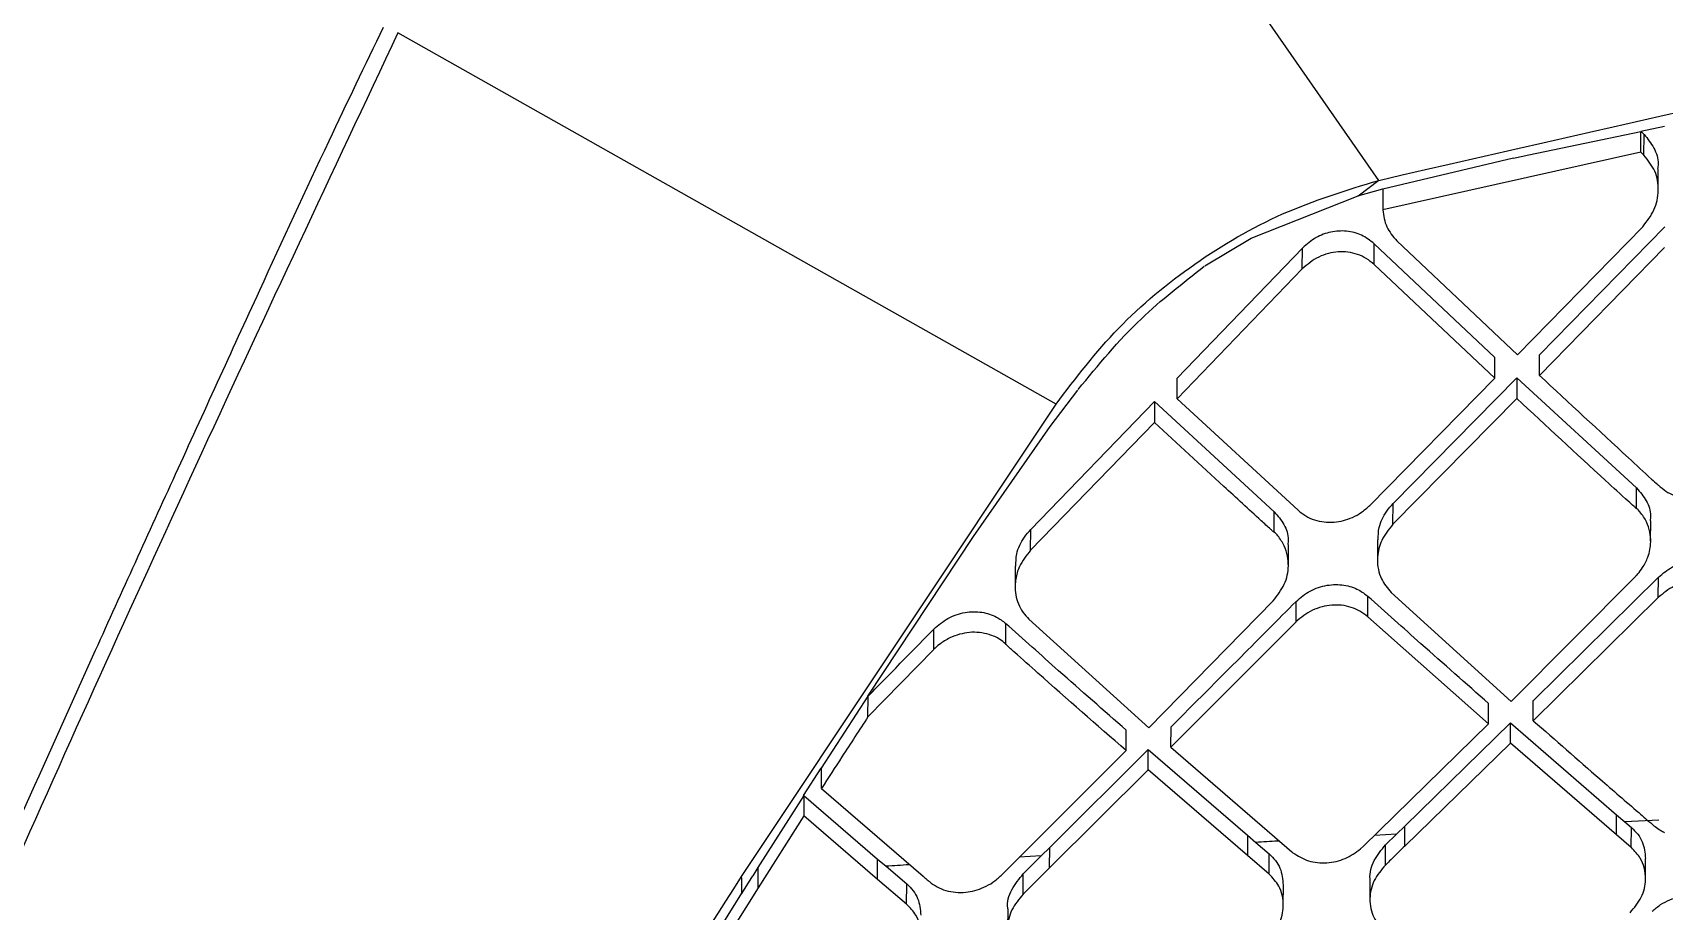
# Model space of a CAD drawing. Extents: x 943 to 1030, y 781 to 934.
# Drawn here: x 1005.079 to 1006.687, y 879.762 to 880.628 of the extents above; entities that cross this region are included whole.
import ezdxf

# ---------------------------------------------------------------- set-up
doc = ezdxf.new("R2010")
doc.units = 0
doc.header["$MEASUREMENT"] = 0
doc.layers.add('1', color=4, linetype='Continuous')

# ---------------------------------------------------------------- blocks, each defined once
blk = doc.blocks.new('AIRA')
at = {"layer": '1', "color": 3, "linetype": 'Continuous', "lineweight": 25}
for p, q in [((63.2283, 77.3166), (62.8062, 77.9231)), ((62.9103, 77.0962), (62.2614, 77.4621)), ((63.3761, 77.3419), (63.4867, 77.3649)), ((63.4866, 77.3652), (63.5099, 77.3699)), ((63.4867, 77.3443), (63.4867, 77.3649)), ((63.4897, 77.3413), (63.4898, 77.3619)), ((63.4867, 77.3443), (63.2322, 77.2874)), ((63.3611, 77.3386), (63.3761, 77.3419)), ((63.4897, 77.3413), (63.4867, 77.3443)), ((63.2323, 77.3081), (63.3611, 77.3387)), ((63.5037, 77.3075), (63.5038, 77.328)), ((63.2079, 77.3012), (63.2283, 77.3167)), ((63.1026, 77.2596), (63.2079, 77.3012)), ((63.2078, 77.3013), (63.2322, 77.3083)), ((63.2323, 77.308), (63.2322, 77.2874)), ((63.3652, 77.1446), (63.4885, 77.2709)), ((63.3869, 77.1447), (63.5102, 77.2708)), ((63.1531, 77.2499), (63.0298, 77.1217)), ((63.0568, 77.2323), (63.1026, 77.2596)), ((63.153, 77.2293), (63.1531, 77.2498)), ((63.3429, 77.1421), (63.2238, 77.2542)), ((63.2238, 77.2337), (63.2238, 77.2542)), ((63.2461, 77.2569), (63.3652, 77.1446)), ((63.5101, 77.2504), (63.3868, 77.1244)), ((63.153, 77.2293), (63.0297, 77.1013)), ((63.3428, 77.1217), (63.2237, 77.2337)), ((63.3428, 77.1217), (63.3429, 77.1421)), ((63.3868, 77.1244), (63.3869, 77.1448)), ((63.0297, 77.1013), (63.0298, 77.1218)), ((63.2195, 76.9963), (63.3428, 77.1217)), ((63.2424, 76.9981), (63.3645, 77.1219)), ((63.3645, 77.1219), (63.3644, 77.1016)), ((63.3645, 77.1219), (63.4824, 77.0135)), ((62.9045, 77.0742), (62.9316, 77.11)), ((63.0297, 77.1013), (63.1488, 76.9915)), ((63.3644, 77.1016), (63.2423, 76.9779)), ((62.6004, 76.6306), (62.9103, 77.0962)), ((62.8853, 76.9726), (63.0074, 77.0986)), ((63.0074, 77.0985), (63.0073, 77.0781)), ((63.0074, 77.0986), (63.1253, 76.99)), ((62.8289, 76.9658), (62.9045, 77.0742)), ((63.0073, 77.0781), (62.8852, 76.9522)), ((63.4823, 76.9933), (63.4824, 77.0135)), ((63.1252, 76.9698), (63.1253, 76.9901)), ((63.2423, 76.9779), (63.2424, 76.9981)), ((62.8852, 76.9522), (62.8853, 76.9726)), ((63.4963, 76.9611), (63.4964, 76.9812)), ((62.7247, 76.8084), (62.8288, 76.9656)), ((63.1393, 76.9375), (63.1394, 76.9576)), ((63.2271, 76.9625), (63.227, 76.9424)), ((62.87, 76.9366), (62.8699, 76.9163)), ((63.3589, 76.8032), (63.4814, 76.9264)), ((63.3807, 76.8041), (63.5039, 76.9257)), ((63.5038, 76.9056), (63.5039, 76.9256)), ((63.2407, 76.9105), (63.3589, 76.8032)), ((63.0018, 76.7771), (63.1243, 76.9023)), ((63.1468, 76.8816), (63.1468, 76.9017)), ((63.2175, 76.8866), (63.2176, 76.9067)), ((63.5038, 76.9056), (63.3806, 76.7842)), ((62.8605, 76.8801), (62.8604, 76.8599)), ((62.8836, 76.8843), (63.0018, 76.7771)), ((63.1468, 76.8816), (63.0235, 76.7581)), ((63.3365, 76.7812), (63.2175, 76.8866)), ((62.7897, 76.8542), (62.7898, 76.8745)), ((62.7897, 76.8542), (62.7249, 76.7881)), ((62.6791, 76.7374), (62.725, 76.8083)), ((62.7249, 76.7881), (62.725, 76.8083)), ((63.3365, 76.7812), (63.3366, 76.8011)), ((63.3806, 76.7842), (63.3806, 76.8042)), ((63.2133, 76.6605), (63.3366, 76.7812)), ((63.254, 76.6803), (63.3583, 76.7822)), ((63.3582, 76.7622), (63.3583, 76.7822)), ((63.3583, 76.7822), (63.4628, 76.6915)), ((62.9794, 76.7547), (62.9795, 76.7747)), ((63.0235, 76.7581), (63.0236, 76.7781)), ((62.8608, 76.6364), (62.9795, 76.7547)), ((62.904, 76.6591), (63.0012, 76.7558)), ((63.0011, 76.7358), (63.0012, 76.7558)), ((63.0012, 76.7558), (63.0989, 76.6713)), ((63.0235, 76.7581), (63.1425, 76.6551)), ((63.3582, 76.7622), (63.2539, 76.6604)), ((63.4627, 76.6717), (63.3582, 76.7622)), ((62.6615, 76.7106), (62.6787, 76.7374)), ((62.6791, 76.7173), (62.6792, 76.7374)), ((63.0011, 76.7358), (62.9039, 76.6392)), ((63.0988, 76.6514), (63.0011, 76.7358)), ((62.6791, 76.7173), (62.7793, 76.6309)), ((62.6416, 76.6787), (62.6619, 76.7104)), ((62.6616, 76.7106), (62.7344, 76.6478)), ((62.6618, 76.7104), (62.6617, 76.6903)), ((62.6617, 76.6903), (62.6167, 76.6195)), ((62.7343, 76.6278), (62.6617, 76.6903)), ((63.4627, 76.6717), (63.4628, 76.6915)), ((63.4628, 76.6915), (63.4708, 76.6846)), ((63.5043, 76.6863), (63.4708, 76.6846)), ((63.4708, 76.6846), (63.4773, 76.679)), ((62.6168, 76.6396), (62.6416, 76.6787)), ((63.0989, 76.6713), (63.0988, 76.6514)), ((63.0989, 76.6713), (63.1071, 76.6643)), ((63.2459, 76.6724), (63.2242, 76.6712)), ((63.235, 76.6618), (63.2459, 76.6724)), ((63.2459, 76.6724), (63.254, 76.6803)), ((63.2539, 76.6604), (63.254, 76.6803)), ((63.4772, 76.6592), (63.4627, 76.6717)), ((63.4772, 76.6592), (63.4773, 76.679)), ((62.8957, 76.651), (62.874, 76.6496)), ((62.8779, 76.6333), (62.8957, 76.6509)), ((62.8957, 76.6509), (62.904, 76.6591)), ((62.9039, 76.6392), (62.904, 76.6592)), ((63.1202, 76.6331), (63.0989, 76.6514)), ((63.1071, 76.6642), (63.1202, 76.653)), ((63.1202, 76.6331), (63.1202, 76.653)), ((63.1438, 76.654), (63.1425, 76.6551)), ((63.2105, 76.6579), (63.2133, 76.6604)), ((63.2349, 76.6419), (63.235, 76.6618)), ((62.6116, 76.6313), (62.6168, 76.6396)), ((62.6167, 76.6195), (62.6168, 76.6396)), ((62.7343, 76.6278), (62.7344, 76.6478)), ((62.7344, 76.6479), (62.7428, 76.6407)), ((62.7428, 76.6407), (62.7631, 76.6233)), ((62.8562, 76.6318), (62.8608, 76.6364)), ((62.9039, 76.6392), (62.8778, 76.6133)), ((63.4913, 76.6286), (63.4914, 76.6484)), ((62.6167, 76.6195), (62.5405, 76.498)), ((62.6007, 76.614), (62.6115, 76.6312)), ((62.763, 76.6033), (62.7343, 76.6278)), ((62.763, 76.6033), (62.7631, 76.6233)), ((62.8778, 76.6133), (62.8779, 76.6333)), ((63.1342, 76.6025), (63.1343, 76.6223)), ((63.2197, 76.6277), (63.2196, 76.6079)), ((62.5533, 76.5385), (62.6006, 76.6141)), ((62.8626, 76.5989), (62.8625, 76.579))]:
    blk.add_line(p, q, dxfattribs=at)
for points, knots in [([(63.2283, 77.3166), (63.4746, 77.3733), (63.9672, 77.4865), (64.7177, 77.5975), (65.4732, 77.6638), (66.2315, 77.6787), (66.9891, 77.6412), (67.7423, 77.5527), (68.4891, 77.4199), (68.9782, 77.2927), (69.2227, 77.2292)], [0, 0, 0, 0, 0.125001, 0.250001, 0.375003, 0.499997, 0.624991, 0.749994, 0.874996, 1, 1, 1, 1]), ([(60.7336, 74.1596), (60.7365, 74.1643), (60.7528, 74.1906), (60.7848, 74.2419), (60.8227, 74.3112), (60.8603, 74.3833), (60.8986, 74.4549), (60.9437, 74.5413), (60.9949, 74.6464), (61.0515, 74.7726), (61.1202, 74.9204), (61.1911, 75.0782), (61.2679, 75.2534), (61.3508, 75.4448), (61.4393, 75.6519), (61.5308, 75.8669), (61.6251, 76.0859), (61.7237, 76.3124), (61.8145, 76.5199), (61.895, 76.7012), (61.9665, 76.8604), (62.0434, 77.0293), (62.12, 77.1968), (62.1879, 77.344), (62.2294, 77.4303), (62.2474, 77.4677)], [0, 0, 0, 0, 0.009738, 0.054602, 0.100033, 0.132056, 0.170263, 0.205637, 0.248795, 0.300159, 0.346151, 0.397485, 0.446642, 0.498592, 0.555879, 0.611205, 0.664279, 0.721091, 0.779345, 0.816197, 0.852883, 0.894557, 0.93795, 0.973138, 1, 1, 1, 1]), ([(62.2616, 77.462), (62.1966, 77.3238), (62.0665, 77.0471), (61.88, 76.635), (61.7012, 76.2271), (61.529, 75.8288), (61.3872, 75.4934), (61.2694, 75.2222), (61.1764, 75.0091), (61.0845, 74.8138), (60.9965, 74.6225), (60.8998, 74.4448), (60.8123, 74.2851), (60.7601, 74.2015), (60.7339, 74.1596)], [0, 0, 0, 0, 0.099304, 0.198802, 0.298385, 0.398317, 0.498406, 0.560917, 0.623789, 0.687365, 0.750255, 0.83339, 0.916532, 1, 1, 1, 1]), ([(63.4867, 77.3649), (63.4873, 77.3643), (63.4883, 77.3633), (63.4894, 77.3623), (63.4898, 77.3619)], [0, 0, 0, 0, 0.559989, 1, 1, 1, 1]), ([(63.4898, 77.3619), (63.4933, 77.3576), (63.5003, 77.349), (63.5043, 77.3366), (63.5034, 77.3296), (63.5032, 77.328)], [0, 0, 0, 0, 0.438627, 0.876104, 1, 1, 1, 1]), ([(63.4885, 77.2709), (63.4927, 77.2763), (63.5011, 77.2871), (63.5049, 77.3066), (63.502, 77.3261), (63.4938, 77.3363), (63.4897, 77.3413)], [0, 0, 0, 0, 0.250512, 0.502913, 0.753921, 1, 1, 1, 1]), ([(62.9103, 77.0962), (62.9298, 77.1218), (62.9688, 77.173), (63.0454, 77.2361), (63.132, 77.287), (63.1962, 77.3068), (63.2283, 77.3166)], [0, 0, 0, 0, 0.2500205, 0.5000305, 0.7500265, 1, 1, 1, 1]), ([(63.2322, 77.2874), (63.2331, 77.2817), (63.2348, 77.2703), (63.2424, 77.2614), (63.2461, 77.2569)], [0, 0, 0, 0, 0.5047988, 1, 1, 1, 1]), ([(63.2238, 77.2542), (63.2199, 77.2573), (63.212, 77.2635), (63.1967, 77.2673), (63.181, 77.2663), (63.1655, 77.2607), (63.1574, 77.2536), (63.1531, 77.2499)], [0, 0, 0, 0, 0.197973, 0.396271, 0.588507, 0.782417, 1, 1, 1, 1]), ([(63.2238, 77.2337), (63.2213, 77.2358), (63.2164, 77.2398), (63.2075, 77.2439), (63.1981, 77.2461), (63.1883, 77.2464), (63.1785, 77.2448), (63.1657, 77.2402), (63.1581, 77.2337), (63.153, 77.2293)], [0, 0, 0, 0, 0.128389, 0.253458, 0.376092, 0.497224, 0.619389, 0.746433, 1, 1, 1, 1]), ([(62.932, 77.1105), (62.9519, 77.1346), (62.9885, 77.1792), (63.035, 77.2153), (63.0564, 77.2319)], [0, 0, 0, 0, 0.540341, 1, 1, 1, 1]), ([(63.3868, 77.1244), (63.416, 77.0973), (63.4528, 77.0632), (63.4916, 77.0272), (63.502, 77.018), (63.5049, 77.0154), (63.5057, 77.0147), (63.5058, 77.0146)], [0, 0, 0, 0, 0.7369442, 0.927679, 0.9786232, 0.9974151, 1, 1, 1, 1]), ([(63.4823, 76.9933), (63.4822, 76.9933), (63.482, 76.9935), (63.4812, 76.9941), (63.4786, 76.9964), (63.4687, 77.0054), (63.4301, 77.0407), (63.3936, 77.0746), (63.3644, 77.1016)], [0, 0, 0, 0, 0.001879, 0.005631, 0.018805, 0.067901, 0.257155, 1, 1, 1, 1]), ([(63.1252, 76.9698), (63.1252, 76.9698), (63.1252, 76.9698), (63.1251, 76.9699), (63.1248, 76.9701), (63.1237, 76.9711), (63.1195, 76.9748), (63.1033, 76.9896), (63.0651, 77.0247), (63.0301, 77.0571), (63.0073, 77.0781)], [0, 0, 0, 0, 0.000271, 0.000736, 0.002261, 0.007704, 0.028188, 0.107569, 0.420012, 1, 1, 1, 1]), ([(63.4824, 77.0135), (63.4859, 77.0094), (63.4928, 77.0014), (63.4968, 76.9896), (63.496, 76.9828), (63.4958, 76.9812)], [0, 0, 0, 0, 0.434651, 0.868383, 1, 1, 1, 1]), ([(63.5058, 77.0146), (63.5083, 77.0127), (63.5131, 77.0088), (63.5219, 77.0049), (63.5314, 77.0027), (63.5412, 77.0025), (63.5511, 77.004), (63.563, 77.0084), (63.5717, 77.0134), (63.5761, 77.0183), (63.5766, 77.0188)], [0, 0, 0, 0, 0.125761, 0.25022, 0.374129, 0.497854, 0.620787, 0.74865, 0.972785, 1, 1, 1, 1]), ([(63.1253, 76.99), (63.1288, 76.986), (63.1357, 76.978), (63.1397, 76.9661), (63.1389, 76.9593), (63.1387, 76.9577)], [0, 0, 0, 0, 0.432982, 0.864991, 1, 1, 1, 1]), ([(63.1488, 76.9915), (63.1512, 76.9896), (63.156, 76.9857), (63.1649, 76.9818), (63.1744, 76.9797), (63.1872, 76.9795), (63.2, 76.9829), (63.2117, 76.9893), (63.2168, 76.994), (63.2195, 76.9963)], [0, 0, 0, 0, 0.126578, 0.25122, 0.374704, 0.497905, 0.732718, 0.862235, 1, 1, 1, 1]), ([(63.2277, 76.9625), (63.2278, 76.9665), (63.228, 76.9763), (63.2341, 76.9886), (63.2403, 76.9957), (63.2424, 76.9981)], [0, 0, 0, 0, 0.312544, 0.764945, 1, 1, 1, 1]), ([(63.4814, 76.9264), (63.4817, 76.9267), (63.4825, 76.9275), (63.4849, 76.9302), (63.4893, 76.9361), (63.4946, 76.9465), (63.4969, 76.9586), (63.4958, 76.9704), (63.4925, 76.9806), (63.4876, 76.9879), (63.4837, 76.9924), (63.4825, 76.9932), (63.4823, 76.9933)], [0, 0, 0, 0, 0.014204, 0.042302, 0.140117, 0.293294, 0.501589, 0.633648, 0.776943, 0.933487, 0.991591, 1, 1, 1, 1]), ([(62.8706, 76.9366), (62.8707, 76.9405), (62.8709, 76.9504), (62.8769, 76.9629), (62.8831, 76.9701), (62.8853, 76.9726)], [0, 0, 0, 0, 0.30819, 0.761748, 1, 1, 1, 1]), ([(63.2423, 76.9779), (63.2381, 76.9727), (63.2302, 76.9629), (63.2274, 76.9503), (63.2269, 76.9406), (63.2275, 76.9333), (63.2312, 76.9216), (63.237, 76.9148), (63.2407, 76.9105)], [0, 0, 0, 0, 0.250403, 0.476416, 0.502103, 0.644874, 0.775459, 1, 1, 1, 1]), ([(63.1243, 76.9023), (63.1284, 76.9076), (63.1366, 76.9181), (63.1398, 76.9339), (63.1387, 76.9468), (63.1354, 76.957), (63.1306, 76.9644), (63.1267, 76.969), (63.1254, 76.9697), (63.1252, 76.9698)], [0, 0, 0, 0, 0.250544, 0.501012, 0.632842, 0.77677, 0.933594, 0.991621, 1, 1, 1, 1]), ([(62.8852, 76.9522), (62.881, 76.947), (62.8741, 76.9383), (62.8706, 76.9258), (62.8694, 76.9134), (62.8714, 76.9019), (62.8772, 76.8909), (62.8815, 76.8864), (62.8836, 76.8843)], [0, 0, 0, 0, 0.250285, 0.417589, 0.5027, 0.75293, 0.880884, 1, 1, 1, 1]), ([(63.5039, 76.9257), (63.5083, 76.9293), (63.5171, 76.9366), (63.534, 76.942), (63.5508, 76.942), (63.5649, 76.9376), (63.5717, 76.9323), (63.5747, 76.93)], [0, 0, 0, 0, 0.220115, 0.440704, 0.649802, 0.848685, 1, 1, 1, 1]), ([(63.1468, 76.9017), (63.1512, 76.9054), (63.1601, 76.9129), (63.1771, 76.9184), (63.1939, 76.9186), (63.2079, 76.9142), (63.2147, 76.909), (63.2176, 76.9067)], [0, 0, 0, 0, 0.221499, 0.443506, 0.653056, 0.851267, 1, 1, 1, 1]), ([(63.5746, 76.91), (63.5726, 76.9117), (63.568, 76.9155), (63.5593, 76.9193), (63.5494, 76.9216), (63.539, 76.9219), (63.529, 76.9203), (63.5163, 76.916), (63.5088, 76.9097), (63.5038, 76.9056)], [0, 0, 0, 0, 0.105825, 0.238451, 0.373402, 0.498491, 0.62771, 0.754207, 1, 1, 1, 1]), ([(62.7897, 76.8745), (62.7942, 76.8783), (62.803, 76.8859), (62.8201, 76.8917), (62.837, 76.8919), (62.8509, 76.8875), (62.8576, 76.8824), (62.8605, 76.8802)], [0, 0, 0, 0, 0.222897, 0.446346, 0.65618, 0.85343, 1, 1, 1, 1]), ([(63.0236, 76.7781), (63.0466, 76.8012), (63.0877, 76.8423), (63.1288, 76.8835), (63.1468, 76.9017)], [0, 0, 0, 0, 0.56, 1, 1, 1, 1]), ([(63.2175, 76.8866), (63.215, 76.8886), (63.2101, 76.8924), (63.2013, 76.8961), (63.1918, 76.8982), (63.182, 76.8983), (63.1722, 76.8966), (63.1595, 76.8922), (63.1518, 76.8858), (63.1467, 76.8816)], [0, 0, 0, 0, 0.12722, 0.252195, 0.375632, 0.498266, 0.620205, 0.747606, 1, 1, 1, 1]), ([(63.3366, 76.8011), (63.3144, 76.8207), (63.2747, 76.8557), (63.235, 76.8911), (63.2176, 76.9067)], [0, 0, 0, 0, 0.56, 1, 1, 1, 1]), ([(62.9795, 76.7747), (62.9573, 76.7942), (62.9175, 76.8291), (62.8779, 76.8646), (62.8605, 76.8801)], [0, 0, 0, 0, 0.56, 1, 1, 1, 1]), ([(62.725, 76.8083), (62.7371, 76.8207), (62.7587, 76.8427), (62.7803, 76.8648), (62.7898, 76.8745)], [0, 0, 0, 0, 0.56, 1, 1, 1, 1]), ([(62.8604, 76.8599), (62.8586, 76.8614), (62.8539, 76.8655), (62.8452, 76.8691), (62.8348, 76.8714), (62.8249, 76.8714), (62.815, 76.8696), (62.8049, 76.8657), (62.7962, 76.8606), (62.7915, 76.856), (62.7896, 76.8542)], [0, 0, 0, 0, 0.091974, 0.248261, 0.37216, 0.497584, 0.620134, 0.74865, 0.901116, 1, 1, 1, 1]), ([(62.9794, 76.7547), (62.9504, 76.78), (62.9137, 76.812), (62.8744, 76.8472), (62.8637, 76.8566), (62.8607, 76.8596), (62.8604, 76.8599)], [0, 0, 0, 0, 0.730236, 0.922652, 0.991432, 1, 1, 1, 1]), ([(62.7249, 76.7881), (62.7164, 76.775), (62.701, 76.7514), (62.6858, 76.7278), (62.6791, 76.7173)], [0, 0, 0, 0, 0.5578256, 1, 1, 1, 1]), ([(63.3806, 76.7842), (63.4025, 76.765), (63.4371, 76.7347), (63.4763, 76.7008), (63.4941, 76.6853), (63.4991, 76.6812), (63.4996, 76.6807)], [0, 0, 0, 0, 0.552912, 0.873663, 0.986638, 1, 1, 1, 1]), ([(63.4773, 76.679), (63.4795, 76.6769), (63.4839, 76.6726), (63.4898, 76.6626), (63.4907, 76.654), (63.4912, 76.6484)], [0, 0, 0, 0, 0.256947, 0.513157, 1, 1, 1, 1]), ([(63.4996, 76.6807), (63.5012, 76.6795), (63.5039, 76.6774), (63.5075, 76.6753), (63.5094, 76.6744), (63.5101, 76.6741)], [0, 0, 0, 0, 0.501057, 0.816494, 1, 1, 1, 1]), ([(63.1303, 76.6657), (63.1298, 76.6656), (63.122, 76.6652), (63.1143, 76.6647), (63.1071, 76.6643)], [0, 0, 0, 0, 0.070261, 1, 1, 1, 1]), ([(63.1202, 76.653), (63.1224, 76.6509), (63.1268, 76.6466), (63.1328, 76.6366), (63.1336, 76.6279), (63.1341, 76.6223)], [0, 0, 0, 0, 0.257671, 0.514653, 1, 1, 1, 1]), ([(63.1438, 76.654), (63.1487, 76.651), (63.1585, 76.6449), (63.1772, 76.6433), (63.1957, 76.6474), (63.2056, 76.6544), (63.2105, 76.6579)], [0, 0, 0, 0, 0.250637, 0.50126, 0.750491, 1, 1, 1, 1]), ([(63.2198, 76.6277), (63.2198, 76.628), (63.2191, 76.6341), (63.2227, 76.6468), (63.2309, 76.6568), (63.235, 76.6618)], [0, 0, 0, 0, 0.019832, 0.513897, 1, 1, 1, 1]), ([(63.2539, 76.6604), (63.2503, 76.6569), (63.244, 76.6508), (63.2377, 76.6446), (63.2349, 76.6419)], [0, 0, 0, 0, 0.56, 1, 1, 1, 1]), ([(63.476, 76.595), (63.4802, 76.5999), (63.4884, 76.6098), (63.4921, 76.6258), (63.4905, 76.6388), (63.4862, 76.6501), (63.4805, 76.6558), (63.4773, 76.6592)], [0, 0, 0, 0, 0.249258, 0.498109, 0.667591, 0.807707, 1, 1, 1, 1]), ([(62.7661, 76.6423), (62.7658, 76.6423), (62.7581, 76.6417), (62.7503, 76.6412), (62.7428, 76.6407)], [0, 0, 0, 0, 0.0309925, 1, 1, 1, 1]), ([(63.2349, 76.6419), (63.2308, 76.637), (63.2225, 76.6271), (63.219, 76.6115), (63.2201, 76.5993), (63.2238, 76.588), (63.2298, 76.5815), (63.2337, 76.5774)], [0, 0, 0, 0, 0.248173, 0.498563, 0.639651, 0.770277, 1, 1, 1, 1]), ([(61.0518, 74.1437), (61.0792, 74.1803), (61.1345, 74.2538), (61.2302, 74.3956), (61.3338, 74.5575), (61.4459, 74.739), (61.5655, 74.937), (61.7148, 75.1871), (61.8974, 75.4945), (62.1175, 75.8603), (62.3504, 76.241), (62.517, 76.5006), (62.6004, 76.6306)], [0, 0, 0, 0, 0.080977, 0.162706, 0.245456, 0.32577, 0.407713, 0.491267, 0.616464, 0.743326, 0.871464, 1, 1, 1, 1]), ([(62.6006, 76.6146), (62.6006, 76.6173), (62.6005, 76.6226), (62.6005, 76.6279), (62.6004, 76.6306)], [0, 0, 0, 0, 0.500027, 1, 1, 1, 1]), ([(62.7631, 76.6233), (62.7653, 76.6212), (62.7697, 76.6169), (62.7756, 76.6069), (62.7765, 76.5982), (62.777, 76.5926)], [0, 0, 0, 0, 0.257433, 0.513306, 1, 1, 1, 1]), ([(62.7793, 76.6309), (62.7804, 76.6299), (62.7825, 76.6282), (62.7845, 76.6264), (62.7854, 76.6256)], [0, 0, 0, 0, 0.559999, 1, 1, 1, 1]), ([(62.7854, 76.6256), (62.7879, 76.6238), (62.7927, 76.6202), (62.8016, 76.6167), (62.8112, 76.6149), (62.824, 76.6149), (62.8368, 76.6185), (62.8484, 76.6248), (62.8535, 76.6294), (62.8562, 76.6318)], [0, 0, 0, 0, 0.125511, 0.250495, 0.375621, 0.501387, 0.732588, 0.861761, 1, 1, 1, 1]), ([(62.8628, 76.5989), (62.8627, 76.5991), (62.8615, 76.6052), (62.8658, 76.6182), (62.8739, 76.6283), (62.8779, 76.6333)], [0, 0, 0, 0, 0.019857, 0.511599, 1, 1, 1, 1]), ([(63.1189, 76.5685), (63.1231, 76.5735), (63.1314, 76.5834), (63.1349, 76.5992), (63.1336, 76.6118), (63.1296, 76.6232), (63.1237, 76.6293), (63.1202, 76.6331)], [0, 0, 0, 0, 0.249164, 0.498371, 0.652255, 0.787148, 1, 1, 1, 1]), ([(62.7618, 76.5383), (62.766, 76.5434), (62.7742, 76.5535), (62.7778, 76.5696), (62.7764, 76.5827), (62.7721, 76.5941), (62.7664, 76.5999), (62.763, 76.6033)], [0, 0, 0, 0, 0.249804, 0.498539, 0.66535, 0.804456, 1, 1, 1, 1]), ([(62.8778, 76.6133), (62.8737, 76.6083), (62.8654, 76.5983), (62.8619, 76.5826), (62.863, 76.5704), (62.8667, 76.559), (62.8727, 76.5525), (62.8766, 76.5484)], [0, 0, 0, 0, 0.248306, 0.498837, 0.639343, 0.769712, 1, 1, 1, 1]), ([(63.4977, 76.5964), (63.5004, 76.5987), (63.5057, 76.6031), (63.5177, 76.6093), (63.5337, 76.6131), (63.5496, 76.6113), (63.5611, 76.6067), (63.566, 76.603), (63.5685, 76.6011)], [0, 0, 0, 0, 0.139096, 0.270943, 0.512783, 0.746549, 0.871237, 1, 1, 1, 1])]:
    blk.add_open_spline(points, degree=3, knots=knots, dxfattribs=at)

msp = doc.modelspace()

# ---------------------------------------------------------------- block references
at = {"layer": '1'}
msp.add_blockref('AIRA', (943.1775, 803.1658), dxfattribs=at)

doc.saveas('drawing.dxf')
